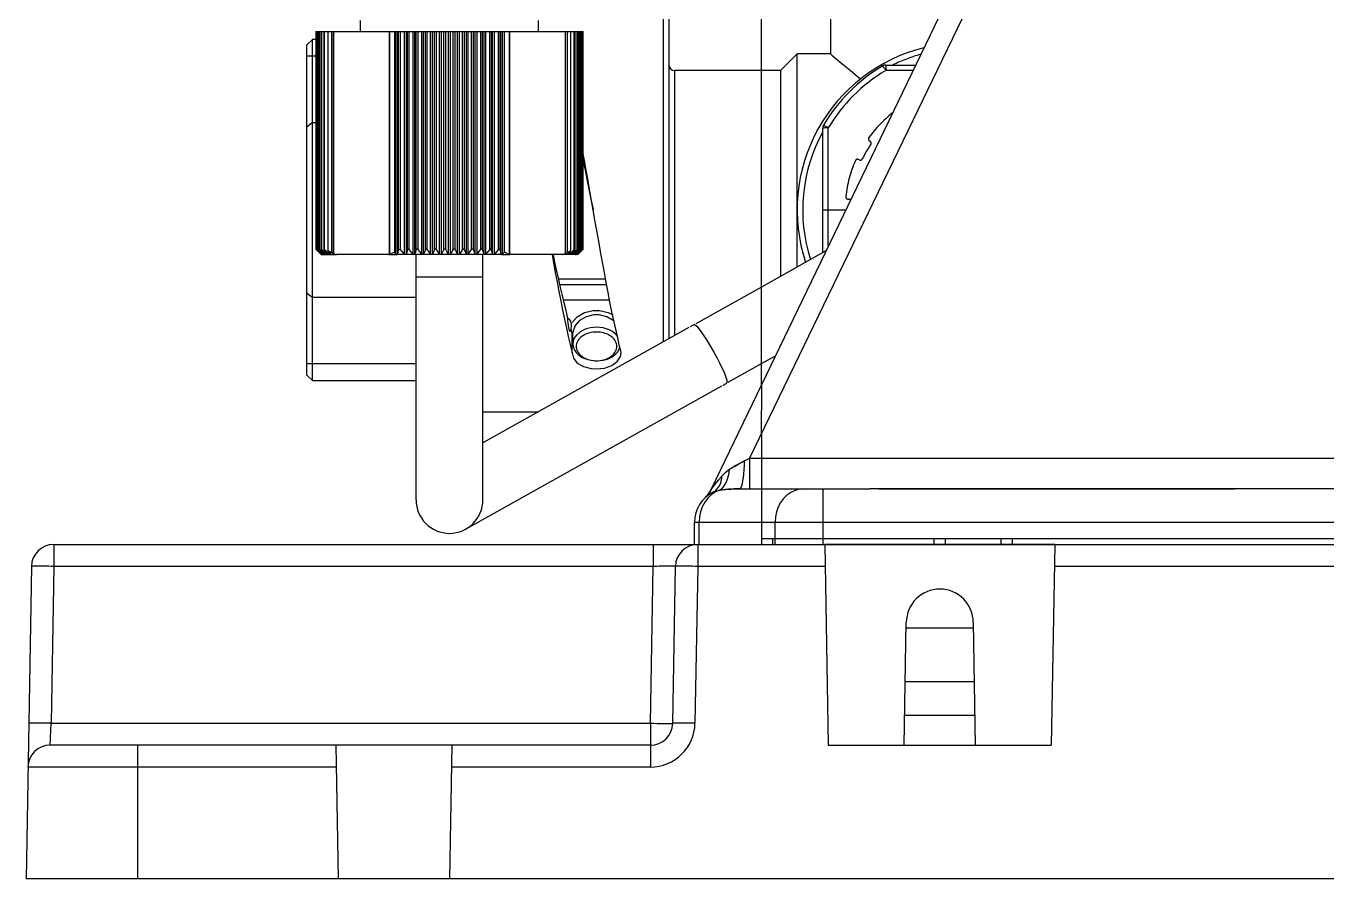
# Model space of a CAD drawing. Units: millimetres at full size. Extents: x -2744 to 2564, y -1956 to 1957.
# Drawn here: x 1916.1 to 2032.8, y -1685.2 to -1608.7 of the extents above; entities that cross this region are included whole.
import ezdxf

# ---------------------------------------------------------------- set-up
doc = ezdxf.new("R2010")
doc.units = ezdxf.units.MM
doc.header["$LTSCALE"] = 7
doc.linetypes.add('USER1', pattern=[19.05, 12.7, -6.35])
doc.layers.add('0-1_LY_1', color=7, linetype='Continuous')

msp = doc.modelspace()

# ---------------------------------------------------------------- linework, layer by layer
at = {"layer": '0-1_LY_1'}
for p, q in [((1982.077, -1640.9), (1982.077, -1599.232)), ((1999.28, -1605.226), (1977.558, -1650.271)), ((1981.011, -1647.522), (2001.467, -1605.235)), ((1973.277, -1637.059), (1973.277, -1607.132)), ((1973.777, -1607.632), (1973.777, -1636.78)), ((1946.077, -1608.232), (1946.077, -1609.232)), ((1962.077, -1609.232), (1962.077, -1608.232)), ((1941.777, -1640.532), (1941.777, -1609.932)), ((1942.077, -1609.232), (1942.077, -1628.732)), ((1942.077, -1609.232), (1966.077, -1609.232)), ((1942.106, -1609.232), (1942.106, -1628.732)), ((1942.163, -1628.782), (1942.163, -1609.232)), ((1942.193, -1609.232), (1942.193, -1628.733)), ((1942.256, -1628.782), (1942.256, -1609.232)), ((1942.337, -1609.232), (1942.337, -1628.734)), ((1942.407, -1628.782), (1942.407, -1609.232)), ((1942.538, -1609.232), (1942.538, -1628.736)), ((1942.614, -1628.782), (1942.614, -1609.232)), ((1942.794, -1609.232), (1942.794, -1628.738)), ((1942.878, -1628.782), (1942.878, -1609.232)), ((1943.2, -1628.891), (1943.2, -1609.232)), ((1943.489, -1609.232), (1943.489, -1629.036)), ((1943.661, -1629.184), (1943.661, -1609.232)), ((1943.706, -1629.137), (1943.706, -1609.232)), ((1948.671, -1609.232), (1948.671, -1629.232)), ((1948.723, -1629.21), (1948.723, -1609.232)), ((1949.144, -1609.232), (1949.144, -1629.019)), ((1949.302, -1629.184), (1949.302, -1609.232)), ((1949.458, -1629.184), (1949.458, -1609.232)), ((1949.513, -1628.83), (1949.513, -1609.232)), ((1949.649, -1609.232), (1949.649, -1628.755)), ((1949.681, -1628.782), (1949.681, -1609.232)), ((1950.047, -1629.184), (1950.047, -1609.232)), ((1950.207, -1629.184), (1950.207, -1609.232)), ((1950.302, -1628.782), (1950.302, -1609.232)), ((1950.467, -1628.782), (1950.467, -1609.232)), ((1950.812, -1629.184), (1950.812, -1609.232)), ((1950.976, -1629.184), (1950.976, -1609.232)), ((1951.102, -1628.782), (1951.102, -1609.232)), ((1951.27, -1628.782), (1951.27, -1609.232)), ((1951.593, -1629.184), (1951.593, -1609.232)), ((1951.759, -1629.184), (1951.759, -1609.232)), ((1951.916, -1628.782), (1951.916, -1609.232)), ((1952.087, -1628.782), (1952.087, -1609.232)), ((1952.385, -1629.184), (1952.385, -1609.232)), ((1952.554, -1629.184), (1952.554, -1609.232)), ((1952.741, -1628.782), (1952.741, -1609.232)), ((1952.914, -1628.782), (1952.914, -1609.232)), ((1953.186, -1629.184), (1953.186, -1609.232)), ((1953.356, -1629.184), (1953.356, -1609.232)), ((1953.573, -1628.782), (1953.573, -1609.232)), ((1953.747, -1628.782), (1953.747, -1609.232)), ((1953.992, -1629.184), (1953.992, -1609.232)), ((1954.162, -1629.184), (1954.162, -1609.232)), ((1954.407, -1628.782), (1954.407, -1609.232)), ((1954.581, -1628.782), (1954.581, -1609.232)), ((1954.797, -1629.184), (1954.797, -1609.232)), ((1954.967, -1629.184), (1954.967, -1609.232)), ((1955.239, -1628.782), (1955.239, -1609.232)), ((1955.412, -1628.782), (1955.412, -1609.232)), ((1955.6, -1629.184), (1955.6, -1609.232)), ((1955.768, -1629.184), (1955.768, -1609.232)), ((1956.066, -1628.782), (1956.066, -1609.232)), ((1956.237, -1628.782), (1956.237, -1609.232)), ((1956.394, -1629.184), (1956.394, -1609.232)), ((1956.561, -1629.184), (1956.561, -1609.232)), ((1956.883, -1628.782), (1956.883, -1609.232)), ((1957.052, -1628.782), (1957.052, -1609.232)), ((1957.178, -1629.184), (1957.178, -1609.232)), ((1957.342, -1629.184), (1957.342, -1609.232)), ((1957.687, -1628.782), (1957.687, -1609.232)), ((1957.852, -1628.782), (1957.852, -1609.232)), ((1957.946, -1629.184), (1957.946, -1609.232)), ((1958.106, -1629.184), (1958.106, -1609.232)), ((1958.473, -1628.782), (1958.473, -1609.232)), ((1958.504, -1628.755), (1958.504, -1609.232)), ((1958.641, -1609.232), (1958.641, -1628.83)), ((1958.696, -1629.184), (1958.696, -1609.232)), ((1958.851, -1629.184), (1958.851, -1609.232)), ((1959.01, -1629.019), (1959.01, -1609.232)), ((1959.431, -1609.232), (1959.431, -1629.21)), ((1959.483, -1629.232), (1959.483, -1609.232)), ((1964.448, -1609.232), (1964.448, -1629.137)), ((1964.493, -1629.184), (1964.493, -1609.232)), ((1964.664, -1629.036), (1964.664, -1609.232)), ((1964.954, -1609.232), (1964.954, -1628.891)), ((1965.276, -1628.782), (1965.276, -1609.232)), ((1965.359, -1628.738), (1965.359, -1609.232)), ((1965.539, -1628.782), (1965.539, -1609.232)), ((1965.616, -1628.736), (1965.616, -1609.232)), ((1965.747, -1628.782), (1965.747, -1609.232)), ((1965.817, -1628.734), (1965.817, -1609.232)), ((1965.898, -1628.782), (1965.898, -1609.232)), ((1965.961, -1628.733), (1965.961, -1609.232)), ((1965.991, -1628.782), (1965.991, -1609.232)), ((1966.048, -1628.732), (1966.048, -1609.232)), ((1966.077, -1628.732), (1966.077, -1609.232)), ((1941.277, -1640.032), (1941.277, -1610.432)), ((1942.077, -1611.432), (1941.277, -1611.432)), ((1982.077, -1612.732), (1974.277, -1612.732)), ((1974.277, -1612.732), (1974.277, -1636.5)), ((1941.777, -1617.374), (1941.277, -1617.799)), ((1941.777, -1617.374), (1942.077, -1617.374)), ((1966.077, -1620.182), (1966.048, -1620.024)), ((1966.048, -1620.745), (1966.077, -1620.882)), ((1942.092, -1628.747), (1942.077, -1628.732)), ((1942.127, -1628.782), (1942.092, -1628.747)), ((1942.533, -1629.184), (1942.533, -1629.178)), ((1942.538, -1628.736), (1942.544, -1628.751)), ((1942.544, -1628.751), (1942.566, -1628.782)), ((1942.584, -1629.184), (1942.584, -1629.165)), ((1942.69, -1629.184), (1942.69, -1629.15)), ((1942.708, -1629.2), (1942.69, -1629.184)), ((1942.794, -1628.738), (1942.798, -1628.751)), ((1942.798, -1628.751), (1942.818, -1628.782)), ((1942.852, -1629.184), (1942.852, -1629.134)), ((1942.877, -1629.206), (1942.852, -1629.184)), ((1942.918, -1629.232), (1942.877, -1629.206)), ((1943.068, -1629.184), (1943.068, -1629.115)), ((1943.101, -1629.211), (1943.068, -1629.184)), ((1943.14, -1629.232), (1943.101, -1629.211)), ((1943.338, -1629.184), (1943.338, -1629.092)), ((1943.421, -1629.225), (1943.414, -1629.232)), ((1943.751, -1629.222), (1943.741, -1629.232)), ((1948.671, -1629.232), (1943.927, -1629.232)), ((1958.754, -1629.232), (1949.399, -1629.232)), ((1951.077, -1651.232), (1951.077, -1629.232)), ((1957.077, -1651.232), (1957.077, -1629.232)), ((1965.577, -1629.232), (1959.483, -1629.232)), ((1964.403, -1629.222), (1964.418, -1629.184)), ((1964.413, -1629.232), (1964.403, -1629.222)), ((1964.732, -1629.225), (1964.735, -1629.214)), ((1964.739, -1629.232), (1964.732, -1629.225)), ((1964.735, -1629.214), (1964.752, -1629.184)), ((1964.751, -1629.229), (1964.739, -1629.232)), ((1964.815, -1629.184), (1964.815, -1629.092)), ((1965.085, -1629.184), (1965.085, -1629.115)), ((1965.302, -1629.184), (1965.302, -1629.134)), ((1965.359, -1628.738), (1965.353, -1628.732)), ((1965.464, -1629.184), (1965.464, -1629.15)), ((1965.57, -1629.184), (1965.57, -1629.165)), ((1965.57, -1629.232), (1965.595, -1629.204)), ((1966.077, -1628.732), (1965.577, -1629.232)), ((1965.587, -1628.782), (1965.613, -1628.744)), ((1965.595, -1629.204), (1965.614, -1629.184)), ((1965.616, -1628.736), (1965.612, -1628.732)), ((1965.613, -1628.744), (1965.616, -1628.736)), ((1965.62, -1629.184), (1965.62, -1629.178)), ((1965.783, -1628.782), (1965.812, -1628.744)), ((1965.812, -1628.744), (1965.817, -1628.734)), ((1965.817, -1628.734), (1965.815, -1628.732)), ((1966.066, -1628.742), (1966.026, -1628.782)), ((1966.026, -1628.782), (1966.026, -1628.758)), ((1966.077, -1628.732), (1966.066, -1628.742)), ((1951.077, -1631.232), (1957.077, -1631.232)), ((1968.095, -1631.439), (1963.881, -1631.439)), ((1963.986, -1631.903), (1968.185, -1631.903)), ((1982.077, -1632.139), (1976.173, -1635.44)), ((1941.277, -1632.665), (1941.777, -1633.09)), ((1951.077, -1633.09), (1941.777, -1633.09)), ((1964.306, -1633.289), (1968.453, -1633.289)), ((1976.054, -1635.506), (1975.671, -1635.721)), ((1975.556, -1635.785), (1957.077, -1646.118)), ((1965.152, -1637.253), (1965.152, -1636.26)), ((1951.077, -1639.032), (1941.277, -1639.032)), ((1979.098, -1640.679), (1982.077, -1639.013)), ((1941.277, -1640.032), (1941.777, -1640.532)), ((1941.777, -1640.532), (1951.077, -1640.532)), ((1978.48, -1641.024), (1955.541, -1653.851)), ((1978.599, -1640.958), (1978.983, -1640.743)), ((1957.077, -1643.332), (1962.058, -1643.332)), ((1982.077, -1645.313), (1982.077, -1643.203)), ((2033.535, -1647.522), (1981.011, -1647.522)), ((1981.011, -1647.522), (1981.011, -1650.232)), ((1980.138, -1650.232), (1991.796, -1650.232)), ((1987.624, -1655.232), (1987.624, -1650.232)), ((1992.577, -1650.232), (2024.577, -1650.232)), ((2033.796, -1650.232), (2025.358, -1650.232)), ((1976.077, -1655.232), (1976.077, -1653.232)), ((1976.077, -1653.232), (2057.577, -1653.232)), ((1976.479, -1655.232), (1976.479, -1653.232)), ((1983.294, -1655.232), (1983.294, -1653.232)), ((1918.566, -1655.232), (1918.566, -1657.197)), ((1918.566, -1655.232), (2198.75, -1655.232)), ((1972.357, -1655.232), (1972.357, -1657.197)), ((1976.356, -1655.232), (1976.356, -1657.197)), ((2008.391, -1655.24), (1987.763, -1655.24)), ((1987.763, -1655.24), (1988.077, -1673.232)), ((2008.391, -1655.24), (2008.077, -1673.232)), ((1916.566, -1657.197), (1916.077, -1685.232)), ((1918.566, -1657.197), (1918.32, -1671.267)), ((1972.357, -1657.197), (1918.566, -1657.197)), ((1972.111, -1671.267), (1972.357, -1657.197)), ((1974.111, -1671.267), (1974.357, -1657.197)), ((1976.356, -1657.197), (1976.111, -1671.267)), ((1987.797, -1657.197), (1976.356, -1657.197)), ((2196.832, -1657.197), (2008.357, -1657.197)), ((1994.885, -1673.232), (1995.077, -1662.232)), ((2001.077, -1662.232), (2001.269, -1673.232)), ((1995.068, -1662.71), (2001.085, -1662.71)), ((1994.984, -1667.532), (2001.169, -1667.532)), ((1994.932, -1670.532), (2001.222, -1670.532)), ((1972.111, -1671.267), (1972.111, -1675.197)), ((1972.111, -1673.232), (1918.252, -1673.232)), ((1926.077, -1673.232), (1926.077, -1685.232)), ((1943.867, -1673.232), (1944.077, -1685.232)), ((1954.286, -1673.232), (1954.077, -1685.232)), ((1988.077, -1673.232), (2008.077, -1673.232)), ((1943.902, -1675.197), (1916.252, -1675.197)), ((1972.111, -1675.197), (1954.252, -1675.197)), ((2250.077, -1685.232), (1916.077, -1685.232))]:
    msp.add_line(p, q, dxfattribs=at)
at = {"layer": '0-1_LY_1', "linetype": 'USER1'}
for p, q in [((1988.277, -1607.232), (1988.277, -1611.232)), ((1988.277, -1611.232), (1985.277, -1611.232)), ((1993.228, -1612.232), (1995.901, -1612.232)), ((1993.228, -1612.232), (1993.228, -1612.723)), ((1983.777, -1612.732), (1982.077, -1612.732)), ((1983.777, -1612.732), (1983.777, -1631.188)), ((1995.664, -1612.723), (1993.228, -1612.723)), ((1987.577, -1629.064), (1987.577, -1617.884)), ((1988.077, -1628.458), (1988.077, -1617.875)), ((1991.754, -1619.006), (1991.836, -1619.064)), ((1990.864, -1620.746), (1990.773, -1620.704)), ((1989.823, -1624.251), (1989.923, -1624.26)), ((1987.577, -1625.232), (1989.632, -1625.232)), ((1987.861, -1628.905), (1982.077, -1632.139)), ((1982.077, -1639.013), (1983.323, -1638.317)), ((1982.077, -1640.9), (1982.077, -1643.203)), ((1982.077, -1645.313), (1982.077, -1655.232)), ((2057.577, -1654.732), (1982.077, -1654.732)), ((1982.077, -1655.232), (2092.077, -1655.232)), ((1983.077, -1654.732), (1983.077, -1655.232)), ((1997.577, -1655.232), (1997.577, -1654.732)), ((1998.577, -1654.732), (1998.577, -1655.232)), ((2003.577, -1655.232), (2003.577, -1654.732)), ((2004.577, -1654.732), (2004.577, -1655.232))]:
    msp.add_line(p, q, dxfattribs=at)
at = {"layer": '0-1_LY_1'}
for points in [[(1942.077, -1609.932), (1941.777, -1609.932), (1941.277, -1610.432)], [(1966.977, -1625.232), (1966.858, -1624.555), (1966.738, -1623.877), (1966.619, -1623.2), (1966.484, -1622.445), (1966.348, -1621.691), (1966.213, -1620.937), (1966.077, -1620.182)], [(1966.077, -1620.882), (1966.242, -1621.668), (1966.406, -1622.454), (1966.593, -1623.358), (1966.779, -1624.262), (1966.963, -1625.166), (1966.977, -1625.232)], [(1969.345, -1637.489), (1969.173, -1636.712), (1969, -1635.935), (1968.829, -1635.157), (1968.663, -1634.379), (1968.484, -1633.499), (1968.312, -1632.618), (1968.145, -1631.735), (1967.982, -1630.852), (1967.809, -1629.906), (1967.638, -1628.96), (1967.468, -1628.014), (1967.3, -1627.068), (1967.138, -1626.15), (1966.977, -1625.232)], [(1942.077, -1628.732), (1942.577, -1629.232), (1943.927, -1629.232)], [(1942.163, -1628.782), (1942.122, -1628.744), (1942.106, -1628.732), (1942.121, -1628.751), (1942.15, -1628.782)], [(1942.127, -1628.782), (1942.207, -1628.862), (1942.288, -1628.942), (1942.41, -1629.063), (1942.533, -1629.184)], [(1942.15, -1628.782), (1942.218, -1628.852), (1942.285, -1628.922)], [(1942.163, -1628.782), (1942.214, -1628.832), (1942.266, -1628.882), (1942.425, -1629.033), (1942.584, -1629.184)], [(1942.256, -1628.782), (1942.213, -1628.744), (1942.194, -1628.732), (1942.204, -1628.751), (1942.232, -1628.782), (1942.416, -1628.984), (1942.601, -1629.184), (1942.633, -1629.22), (1942.64, -1629.232)], [(1942.256, -1628.782), (1942.473, -1628.984), (1942.69, -1629.184)], [(1942.285, -1628.922), (1942.412, -1629.053), (1942.539, -1629.184)], [(1942.407, -1628.782), (1942.361, -1628.744), (1942.339, -1628.732), (1942.346, -1628.751), (1942.37, -1628.782), (1942.545, -1628.984), (1942.719, -1629.184), (1942.748, -1629.22), (1942.752, -1629.232)], [(1942.407, -1628.782), (1942.629, -1628.984), (1942.852, -1629.184)], [(1942.584, -1629.232), (1942.564, -1629.214), (1942.533, -1629.184)], [(1942.614, -1628.782), (1942.567, -1628.744), (1942.542, -1628.732), (1942.538, -1628.736)], [(1942.539, -1629.184), (1942.574, -1629.22), (1942.584, -1629.232)], [(1942.566, -1628.782), (1942.75, -1629.009), (1942.893, -1629.184), (1942.918, -1629.22), (1942.918, -1629.232)], [(1942.64, -1629.232), (1942.616, -1629.214), (1942.584, -1629.184)], [(1942.614, -1628.782), (1942.841, -1628.984), (1943.068, -1629.184)], [(1942.752, -1629.232), (1942.724, -1629.214), (1942.708, -1629.2)], [(1942.878, -1628.782), (1942.829, -1628.744), (1942.8, -1628.732), (1942.794, -1628.738)], [(1942.818, -1628.782), (1942.969, -1628.984), (1943.121, -1629.184), (1943.143, -1629.22), (1943.14, -1629.232)], [(1942.878, -1628.782), (1943.108, -1628.984), (1943.338, -1629.184)], [(1943.2, -1628.891), (1943.344, -1628.965), (1943.489, -1629.036)], [(1943.2, -1628.891), (1943.301, -1629.038), (1943.402, -1629.184), (1943.421, -1629.225)], [(1943.414, -1629.232), (1943.376, -1629.214), (1943.338, -1629.184)], [(1943.661, -1629.184), (1943.565, -1629.102), (1943.489, -1629.036)], [(1943.741, -1629.232), (1943.699, -1629.214), (1943.661, -1629.184)], [(1943.706, -1629.137), (1943.722, -1629.163), (1943.735, -1629.184), (1943.751, -1629.222)], [(1943.706, -1629.137), (1943.816, -1629.185), (1943.927, -1629.232)], [(1949.144, -1629.019), (1948.907, -1629.13), (1948.723, -1629.21), (1948.702, -1629.227), (1948.671, -1629.232)], [(1948.671, -1629.232), (1949.078, -1629.232), (1949.399, -1629.232)], [(1949.399, -1629.232), (1949.34, -1629.214), (1949.302, -1629.184), (1949.214, -1629.092), (1949.144, -1629.019)], [(1949.458, -1629.184), (1949.437, -1629.22), (1949.399, -1629.232)], [(1949.458, -1629.184), (1949.485, -1629.007), (1949.513, -1628.83)], [(1949.649, -1628.755), (1949.573, -1628.797), (1949.513, -1628.83)], [(1950.144, -1629.232), (1950.083, -1629.214), (1950.047, -1629.184), (1949.843, -1628.961), (1949.681, -1628.782), (1949.664, -1628.766), (1949.649, -1628.755)], [(1950.302, -1628.782), (1950.248, -1629.009), (1950.207, -1629.184), (1950.184, -1629.22), (1950.144, -1629.232)], [(1950.369, -1628.732), (1950.318, -1628.751), (1950.302, -1628.782)], [(1950.467, -1628.782), (1950.418, -1628.744), (1950.369, -1628.732)], [(1950.907, -1629.232), (1950.847, -1629.214), (1950.812, -1629.184), (1950.62, -1628.961), (1950.467, -1628.782)], [(1951.686, -1629.232), (1951.626, -1629.214), (1951.593, -1629.184), (1951.413, -1628.961), (1951.27, -1628.782), (1951.223, -1628.744), (1951.174, -1628.732), (1951.121, -1628.751), (1951.102, -1628.782), (1951.031, -1629.009), (1950.976, -1629.184), (1950.949, -1629.22), (1950.907, -1629.232)], [(1952.476, -1629.232), (1952.417, -1629.214), (1952.385, -1629.184), (1952.219, -1628.961), (1952.087, -1628.782), (1952.043, -1628.744), (1951.993, -1628.732), (1951.938, -1628.751), (1951.916, -1628.782), (1951.828, -1629.009), (1951.759, -1629.184), (1951.729, -1629.22), (1951.686, -1629.232)], [(1953.275, -1629.232), (1953.216, -1629.214), (1953.186, -1629.184), (1953.035, -1628.961), (1952.914, -1628.782), (1952.872, -1628.744), (1952.822, -1628.732), (1952.766, -1628.751), (1952.741, -1628.782), (1952.636, -1629.009), (1952.554, -1629.184), (1952.521, -1629.22), (1952.476, -1629.232)], [(1953.573, -1628.782), (1953.451, -1629.009), (1953.356, -1629.184), (1953.321, -1629.22), (1953.275, -1629.232)], [(1953.658, -1628.732), (1953.6, -1628.751), (1953.573, -1628.782)], [(1953.747, -1628.782), (1953.707, -1628.744), (1953.658, -1628.732)], [(1954.407, -1628.782), (1954.269, -1629.009), (1954.162, -1629.184), (1954.124, -1629.22), (1954.077, -1629.232), (1954.019, -1629.214), (1953.992, -1629.184), (1953.855, -1628.961), (1953.747, -1628.782)], [(1954.496, -1628.732), (1954.436, -1628.751), (1954.407, -1628.782)], [(1954.581, -1628.782), (1954.543, -1628.744), (1954.496, -1628.732)], [(1954.581, -1628.782), (1954.689, -1628.984), (1954.797, -1629.184)], [(1954.879, -1629.232), (1954.823, -1629.214), (1954.797, -1629.184)], [(1955.677, -1629.232), (1955.623, -1629.214), (1955.6, -1629.184), (1955.495, -1628.961), (1955.412, -1628.782), (1955.378, -1628.744), (1955.331, -1628.732), (1955.27, -1628.751), (1955.239, -1628.782), (1955.086, -1629.009), (1954.967, -1629.184), (1954.927, -1629.22), (1954.879, -1629.232)], [(1955.768, -1629.184), (1955.725, -1629.22), (1955.677, -1629.232)], [(1955.768, -1629.184), (1955.917, -1628.984), (1956.066, -1628.782)], [(1956.161, -1628.732), (1956.099, -1628.751), (1956.066, -1628.782)], [(1956.237, -1628.782), (1956.206, -1628.744), (1956.161, -1628.732)], [(1956.468, -1629.232), (1956.415, -1629.214), (1956.394, -1629.184), (1956.307, -1628.961), (1956.237, -1628.782)], [(1956.561, -1629.184), (1956.516, -1629.22), (1956.468, -1629.232)], [(1956.561, -1629.184), (1956.722, -1628.984), (1956.883, -1628.782)], [(1956.98, -1628.732), (1956.918, -1628.751), (1956.883, -1628.782)], [(1957.052, -1628.782), (1957.024, -1628.744), (1956.98, -1628.732)], [(1957.247, -1629.232), (1957.196, -1629.214), (1957.178, -1629.184), (1957.108, -1628.961), (1957.052, -1628.782)], [(1958.01, -1629.232), (1957.962, -1629.214), (1957.946, -1629.184), (1957.894, -1628.961), (1957.852, -1628.782), (1957.827, -1628.744), (1957.785, -1628.732), (1957.723, -1628.751), (1957.687, -1628.782), (1957.492, -1629.009), (1957.342, -1629.184), (1957.295, -1629.22), (1957.247, -1629.232)], [(1958.473, -1628.782), (1958.266, -1629.009), (1958.106, -1629.184), (1958.058, -1629.22), (1958.01, -1629.232)], [(1958.504, -1628.755), (1958.486, -1628.769), (1958.473, -1628.782)], [(1958.641, -1628.83), (1958.565, -1628.788), (1958.504, -1628.755)], [(1958.641, -1628.83), (1958.668, -1629.007), (1958.696, -1629.184)], [(1958.754, -1629.232), (1958.709, -1629.214), (1958.696, -1629.184)], [(1959.431, -1629.21), (1959.196, -1629.107), (1959.01, -1629.019), (1958.921, -1629.112), (1958.851, -1629.184), (1958.802, -1629.22), (1958.754, -1629.232)], [(1958.754, -1629.232), (1959.163, -1629.232), (1959.483, -1629.232)], [(1959.483, -1629.232), (1959.446, -1629.225), (1959.431, -1629.21)], [(1963.288, -1629.243), (1963.421, -1629.975), (1963.578, -1630.829), (1963.737, -1631.683), (1963.9, -1632.536), (1964.065, -1633.388), (1964.227, -1634.208), (1964.395, -1635.027), (1964.571, -1635.843), (1964.737, -1636.573), (1964.907, -1637.302), (1965.077, -1638.031), (1965.077, -1636.269), (1964.989, -1635.961)], [(1963.881, -1631.457), (1963.693, -1630.601), (1963.547, -1629.924), (1963.403, -1629.247)], [(1964.227, -1629.232), (1964.337, -1629.185), (1964.448, -1629.137)], [(1964.493, -1629.184), (1964.444, -1629.22), (1964.413, -1629.232)], [(1964.418, -1629.184), (1964.435, -1629.158), (1964.448, -1629.137)], [(1964.664, -1629.036), (1964.568, -1629.12), (1964.493, -1629.184)], [(1964.664, -1629.036), (1964.809, -1628.965), (1964.954, -1628.891)], [(1964.815, -1629.184), (1964.768, -1629.22), (1964.751, -1629.229)], [(1964.752, -1629.184), (1964.853, -1629.038), (1964.954, -1628.891)], [(1964.815, -1629.184), (1965.046, -1628.984), (1965.276, -1628.782)], [(1965.014, -1629.232), (1965.013, -1629.214), (1965.033, -1629.184), (1965.184, -1628.984), (1965.335, -1628.782), (1965.359, -1628.738)], [(1965.085, -1629.184), (1965.04, -1629.22), (1965.014, -1629.232)], [(1965.085, -1629.184), (1965.259, -1629.031), (1965.432, -1628.878), (1965.486, -1628.83), (1965.539, -1628.782)], [(1965.235, -1629.232), (1965.239, -1629.214), (1965.261, -1629.184), (1965.424, -1628.984), (1965.587, -1628.782)], [(1965.302, -1629.184), (1965.258, -1629.22), (1965.235, -1629.232)], [(1965.353, -1628.732), (1965.315, -1628.751), (1965.276, -1628.782)], [(1965.302, -1629.184), (1965.525, -1628.984), (1965.747, -1628.782)], [(1965.402, -1629.232), (1965.41, -1629.214), (1965.434, -1629.184), (1965.609, -1628.984), (1965.783, -1628.782)], [(1965.464, -1629.184), (1965.422, -1629.22), (1965.402, -1629.232)], [(1965.464, -1629.184), (1965.681, -1628.984), (1965.898, -1628.782)], [(1965.514, -1629.232), (1965.526, -1629.214), (1965.552, -1629.184), (1965.737, -1628.984), (1965.922, -1628.782), (1965.954, -1628.744), (1965.96, -1628.732), (1965.933, -1628.751), (1965.898, -1628.782)], [(1965.57, -1629.184), (1965.53, -1629.22), (1965.514, -1629.232)], [(1965.612, -1628.732), (1965.577, -1628.751), (1965.539, -1628.782)], [(1965.57, -1629.184), (1965.719, -1629.043), (1965.867, -1628.901), (1965.929, -1628.842), (1965.991, -1628.782)], [(1965.62, -1629.184), (1965.583, -1629.22), (1965.57, -1629.232)], [(1965.614, -1629.184), (1965.744, -1629.05), (1965.874, -1628.916)], [(1965.62, -1629.184), (1965.824, -1628.984), (1966.026, -1628.782)], [(1965.815, -1628.732), (1965.783, -1628.751), (1965.747, -1628.782)], [(1965.874, -1628.916), (1965.939, -1628.849), (1966.003, -1628.782)], [(1966.003, -1628.782), (1966.039, -1628.744), (1966.048, -1628.732), (1966.024, -1628.751), (1965.991, -1628.782)], [(1964.708, -1634.923), (1964.539, -1634.245), (1964.371, -1633.566), (1964.207, -1632.886), (1964.042, -1632.172), (1963.881, -1631.457)], [(1965.083, -1635.311), (1965.543, -1634.811), (1966.202, -1634.438), (1966.985, -1634.252), (1967.55, -1634.25), (1968.329, -1634.429), (1968.741, -1634.627)], [(1964.921, -1636.114), (1964.895, -1636.118), (1964.861, -1636.054), (1964.823, -1635.931), (1964.785, -1635.761), (1964.749, -1635.563), (1964.721, -1635.358), (1964.703, -1635.17), (1964.698, -1635.021), (1964.708, -1634.923)], [(1964.708, -1634.923), (1964.794, -1634.995), (1964.951, -1635.211)], [(1968.856, -1635.198), (1968.777, -1635.132), (1968.199, -1634.8), (1967.516, -1634.637), (1967.021, -1634.639), (1966.335, -1634.808), (1965.757, -1635.147), (1965.354, -1635.599), (1965.164, -1636.102), (1965.152, -1636.262)], [(1976.054, -1635.506), (1976.271, -1635.647), (1976.677, -1636.164), (1977.212, -1636.981), (1977.509, -1637.471), (1977.793, -1637.971), (1978.071, -1638.476), (1978.333, -1638.985), (1978.748, -1639.868), (1978.976, -1640.486), (1978.983, -1640.743)], [(1965.137, -1636.622), (1965.114, -1636.55), (1965.077, -1636.269)], [(1965.764, -1636.197), (1965.504, -1636.424), (1965.311, -1636.682), (1965.192, -1636.962), (1965.152, -1637.253)], [(1969.102, -1637.465), (1969.095, -1637.353), (1969.074, -1637.241), (1969.04, -1637.131), (1968.992, -1637.024), (1968.931, -1636.92), (1968.857, -1636.82), (1968.772, -1636.725), (1968.675, -1636.635), (1968.567, -1636.552), (1968.45, -1636.476), (1968.324, -1636.408), (1968.189, -1636.347), (1968.048, -1636.295), (1967.901, -1636.252), (1967.749, -1636.218), (1967.594, -1636.194), (1967.436, -1636.179), (1967.277, -1636.175), (1967.118, -1636.179), (1966.96, -1636.194), (1966.804, -1636.218), (1966.653, -1636.252), (1966.506, -1636.295), (1966.364, -1636.347), (1966.23, -1636.408), (1966.104, -1636.476), (1965.986, -1636.552), (1965.879, -1636.635), (1965.782, -1636.725), (1965.696, -1636.82), (1965.623, -1636.92), (1965.562, -1637.024), (1965.514, -1637.131), (1965.48, -1637.241), (1965.459, -1637.353), (1965.452, -1637.465), (1965.459, -1637.577), (1965.48, -1637.689), (1965.514, -1637.799)], [(1967.277, -1635.75), (1966.997, -1635.763), (1966.722, -1635.802), (1966.457, -1635.867), (1966.206, -1635.955), (1965.974, -1636.066), (1965.764, -1636.197)], [(1968.859, -1636.249), (1968.645, -1636.103), (1968.405, -1635.98), (1968.143, -1635.881), (1967.864, -1635.809), (1967.573, -1635.765), (1967.277, -1635.75)], [(1969.174, -1636.577), (1969.032, -1636.406), (1968.859, -1636.249)], [(1965.152, -1637.253), (1965.17, -1637.451), (1965.226, -1637.646), (1965.317, -1637.833), (1965.442, -1638.011), (1965.6, -1638.176), (1965.786, -1638.324), (1965.999, -1638.454), (1966.234, -1638.562), (1966.487, -1638.648), (1966.754, -1638.709), (1967.031, -1638.745), (1967.311, -1638.755), (1967.591, -1638.739), (1967.865, -1638.697), (1968.129, -1638.629), (1968.379, -1638.538), (1968.609, -1638.424), (1968.815, -1638.289), (1968.995, -1638.137), (1969.145, -1637.969), (1969.262, -1637.788), (1969.345, -1637.599), (1969.363, -1637.54), (1969.377, -1637.481)], [(1965.514, -1637.799), (1965.562, -1637.906), (1965.623, -1638.01), (1965.696, -1638.11), (1965.782, -1638.205), (1965.879, -1638.294), (1965.986, -1638.377), (1966.104, -1638.454), (1966.23, -1638.522), (1966.364, -1638.583), (1966.506, -1638.635), (1966.653, -1638.678), (1966.804, -1638.711), (1966.96, -1638.736), (1967.118, -1638.751), (1967.277, -1638.755), (1967.436, -1638.751), (1967.594, -1638.736), (1967.749, -1638.711), (1967.901, -1638.678), (1968.048, -1638.635), (1968.189, -1638.583), (1968.324, -1638.522), (1968.45, -1638.454), (1968.567, -1638.377), (1968.675, -1638.294), (1968.772, -1638.205), (1968.857, -1638.11), (1968.931, -1638.01), (1968.992, -1637.906), (1969.04, -1637.799), (1969.074, -1637.689), (1969.095, -1637.577), (1969.102, -1637.465)], [(1969.477, -1638.03), (1969.463, -1637.855), (1969.345, -1637.489)], [(1965.077, -1638.031), (1965.199, -1638.531), (1965.552, -1638.96), (1966.1, -1639.277), (1966.783, -1639.457), (1967.277, -1639.491), (1968.002, -1639.415), (1968.645, -1639.191), (1969.138, -1638.833), (1969.422, -1638.372), (1969.477, -1638.03)], [(1980.565, -1647.723), (1979.779, -1648.145), (1979.197, -1648.517)], [(1979.643, -1648.23), (1979.945, -1648.046), (1980.565, -1647.723)], [(1980.138, -1650.232), (1980.199, -1650.202), (1980.258, -1650.114), (1980.315, -1649.969), (1980.369, -1649.77), (1980.418, -1649.52), (1980.461, -1649.226), (1980.499, -1648.892), (1980.529, -1648.525), (1980.551, -1648.133), (1980.565, -1647.723)], [(1981.011, -1647.522), (1980.76, -1647.636), (1980.565, -1647.723)], [(1978.545, -1649.063), (1978.211, -1649.443), (1977.886, -1649.831), (1977.648, -1650.15), (1977.558, -1650.271)], [(1977.739, -1650.547), (1977.957, -1650.406), (1978.146, -1650.218), (1978.302, -1649.984), (1978.422, -1649.71), (1978.503, -1649.401), (1978.545, -1649.063)], [(1978.312, -1650.365), (1978.537, -1650.205), (1978.737, -1649.977), (1978.907, -1649.686), (1979.042, -1649.339), (1979.14, -1648.946), (1979.197, -1648.517)], [(1979.197, -1648.517), (1978.828, -1648.796), (1978.545, -1649.063)], [(1978.312, -1650.365), (1977.928, -1650.541), (1977.574, -1650.785), (1977.257, -1651.091), (1976.987, -1651.45), (1976.769, -1651.855), (1976.609, -1652.294), (1976.511, -1652.757), (1976.479, -1653.232)], [(1977.578, -1650.247), (1977.376, -1650.598), (1977.147, -1650.904)], [(1977.739, -1650.547), (1978.047, -1650.426), (1978.312, -1650.365)], [(1978.312, -1650.365), (1978.822, -1650.311), (1979.333, -1650.265), (1980.138, -1650.232)], [(1980.138, -1650.232), (1979.624, -1650.254), (1979.11, -1650.284), (1978.635, -1650.33)], [(1985.892, -1650.232), (1985.485, -1650.269), (1985.089, -1650.379), (1984.712, -1650.559), (1984.365, -1650.805), (1984.055, -1651.111), (1983.79, -1651.469), (1983.577, -1651.87), (1983.421, -1652.305), (1983.326, -1652.763), (1983.294, -1653.232)], [(2025.358, -1650.232), (2024.92, -1650.233), (2024.577, -1650.234), (1992.577, -1650.234), (1992.139, -1650.233), (1991.796, -1650.232)], [(1918.566, -1657.197), (1918.331, -1657.193), (1918.099, -1657.19), (1917.874, -1657.187), (1917.658, -1657.185), (1917.455, -1657.184), (1917.267, -1657.183), (1917.097, -1657.183), (1916.948, -1657.183), (1916.821, -1657.185), (1916.718, -1657.186), (1916.641, -1657.189), (1916.591, -1657.192), (1916.572, -1657.195), (1916.566, -1657.197)], [(1974.357, -1657.197), (1974.343, -1657.193), (1974.302, -1657.19), (1974.233, -1657.187), (1974.139, -1657.185), (1974.02, -1657.184), (1973.878, -1657.183), (1973.714, -1657.183), (1973.532, -1657.183), (1973.334, -1657.185), (1973.122, -1657.186), (1972.899, -1657.189), (1972.669, -1657.192), (1972.514, -1657.195), (1972.357, -1657.197)], [(1976.356, -1657.197), (1976.121, -1657.193), (1975.89, -1657.19), (1975.664, -1657.187), (1975.448, -1657.185), (1975.245, -1657.184), (1975.058, -1657.183), (1974.888, -1657.183), (1974.739, -1657.183), (1974.612, -1657.185), (1974.509, -1657.186), (1974.432, -1657.189), (1974.381, -1657.192), (1974.363, -1657.195), (1974.357, -1657.197)], [(1918.32, -1671.267), (1918.085, -1671.263), (1917.853, -1671.26), (1917.628, -1671.257), (1917.412, -1671.255), (1917.209, -1671.253), (1917.021, -1671.253), (1916.852, -1671.253), (1916.702, -1671.253), (1916.575, -1671.254), (1916.473, -1671.256), (1916.396, -1671.259), (1916.345, -1671.262), (1916.327, -1671.264), (1916.321, -1671.267)], [(1918.252, -1673.232), (1918.32, -1671.267), (1972.111, -1671.267)], [(1972.111, -1671.267), (1972.424, -1671.272), (1972.729, -1671.276), (1973.019, -1671.279), (1973.287, -1671.281), (1973.525, -1671.281), (1973.729, -1671.281), (1973.893, -1671.279), (1974.013, -1671.276), (1974.086, -1671.272), (1974.111, -1671.267)], [(1976.111, -1671.267), (1975.876, -1671.263), (1975.644, -1671.26), (1975.419, -1671.257), (1975.203, -1671.255), (1975, -1671.253), (1974.812, -1671.253), (1974.642, -1671.253), (1974.493, -1671.253), (1974.366, -1671.254), (1974.263, -1671.256), (1974.186, -1671.259), (1974.136, -1671.262), (1974.117, -1671.264), (1974.111, -1671.267)]]:
    msp.add_lwpolyline(points, dxfattribs=at)
at = {"layer": '0-1_LY_1', "linetype": 'USER1'}
for points in [[(1985.277, -1630.35), (1985.277, -1611.232), (1983.777, -1612.732)], [(1988.277, -1611.232), (1988.392, -1611.331), (1988.745, -1611.631), (1989.288, -1612.089), (1990.024, -1612.697), (1990.5, -1613.081), (1990.976, -1613.463)], [(1993.228, -1612.723), (1993.198, -1612.673), (1993.169, -1612.623), (1993.14, -1612.574), (1993.113, -1612.528), (1993.087, -1612.485), (1993.063, -1612.445), (1993.042, -1612.409), (1993.023, -1612.378), (1993.007, -1612.351), (1992.994, -1612.33), (1992.984, -1612.314), (1992.978, -1612.305), (1992.976, -1612.302), (1992.975, -1612.301)], [(1988.077, -1617.875), (1987.999, -1617.875), (1987.922, -1617.875), (1987.85, -1617.876), (1987.783, -1617.877), (1987.723, -1617.877), (1987.672, -1617.878), (1987.631, -1617.88), (1987.601, -1617.881), (1987.583, -1617.882), (1987.577, -1617.884)], [(1988.077, -1617.875), (1988.026, -1617.845), (1987.976, -1617.816), (1987.927, -1617.788), (1987.881, -1617.761), (1987.837, -1617.735), (1987.796, -1617.712), (1987.76, -1617.691), (1987.728, -1617.673), (1987.7, -1617.658), (1987.678, -1617.646), (1987.662, -1617.637), (1987.651, -1617.632), (1987.647, -1617.63), (1987.646, -1617.63)]]:
    msp.add_lwpolyline(points, dxfattribs=at)
for centre, radius, start, end in [((2000.277, -1625.232), 15, 103.98722, 198.24454), ((2000.577, -1625.232), 15, 120.45031, 149.54969), ((1993.228, -1612.732), 0.5, 90, 120.45031), ((2000.277, -1625.232), 14.5, 105.64961, 116.29156), ((2000.577, -1625.223), 14.5, 120.45031, 149.54969), ((2000.577, -1625.232), 11, 127.91748, 143.7284), ((1988.077, -1617.884), 0.5, 149.54969, 180), ((1991.87, -1618.843), 0.2, 143.72841, 234.7895), ((1991.721, -1619.227), 0.2, 325.86051, 54.78949), ((2000.577, -1625.232), 10.5, 145.86049, 154.13947), ((2000.577, -1625.232), 11, 156.2716, 173.72841), ((1990.69, -1620.886), 0.2, 65.48906, 156.27202), ((1990.948, -1620.565), 0.2, 245.2105, 334.13949), ((1989.841, -1624.052), 0.2, 173.72841, 264.7895), ((1989.905, -1624.46), 0.2, 37.45937, 84.7895)]:
    msp.add_arc(centre, radius, start, end, dxfattribs=at)
at = {"layer": '0-1_LY_1'}
for centre, radius, start, end in [((1974.277, -1612.232), 0.5, 180, 270), ((2000.277, -1625.232), 14.5, 151.14717, 197.86144), ((1964.044, -1635.632), 1, 331.20317, 24.89956), ((1979.077, -1653.232), 3, 116.49305, 180), ((1974.856, -1648.968), 3, 314.70799, 334.2556), ((1954.077, -1651.232), 3, 180, 0), ((1918.566, -1657.232), 2, 90, 179), ((1976.356, -1657.232), 2, 90, 179), ((1998.077, -1662.232), 3, 0, 180), ((1972.111, -1671.197), 4, 270, 359), ((1972.111, -1671.232), 2, 270, 359), ((1918.252, -1675.232), 2, 90, 179)]:
    msp.add_arc(centre, radius, start, end, dxfattribs=at)

doc.saveas('drawing.dxf')
